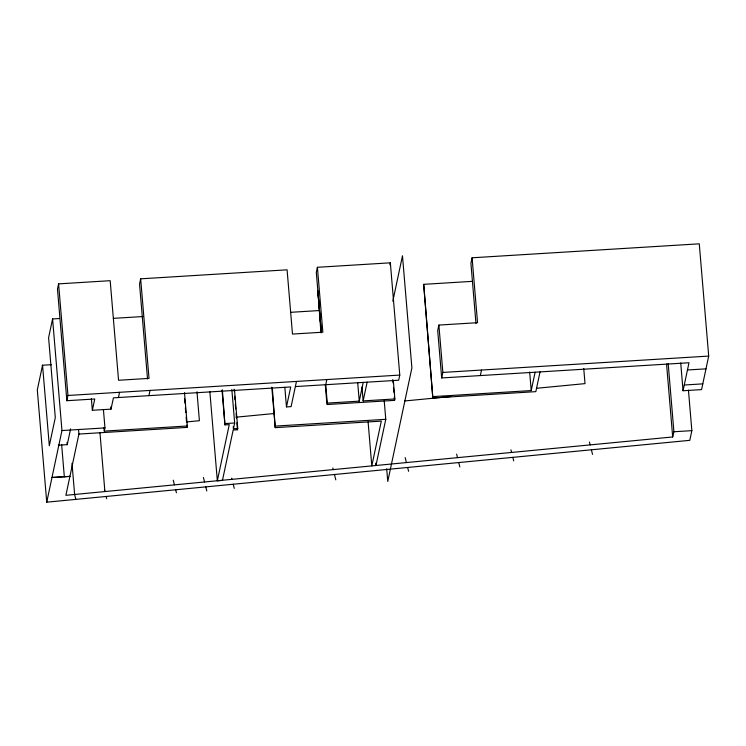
<?xml version="1.0" encoding="UTF-8"?>
<svg xmlns="http://www.w3.org/2000/svg" width="746" height="746" viewBox="0 0 746 746"><rect width="100%" height="100%" fill="white"/><g stroke="black" fill="none" stroke-linecap="round" stroke-linejoin="round"><path stroke-width="1.12" d="M295.36 386.577L398.681 380.227L399.772 375.079L390.345 262.816L317.404 267.301L322.85 332.203L292.479 334.068L287.089 269.819L140.658 278.827L149.023 378.39L118.549 380.264L110.184 280.692L58.589 283.872L57.479 289.094L66.851 400.705L94.751 398.989L92.355 410.291L111.014 409.144L113.42 397.842L290.716 386.941L286.473 406.915L291.099 406.626L296.46 381.43M59.559 318.523L52.584 318.943L48.593 337.724L55.297 417.601L49.311 445.763L42.55 365.232L37.3 389.916L46.728 502.179L689.789 440.336L691.85 430.647L688.446 390.139M66.851 400.705L67.961 395.473L58.589 283.872M46.728 502.179L61.955 430.554L52.584 318.943M58.281 445.213L67.252 444.663L70.6 428.885M78.526 429.454L78.917 434.06L65.89 495.316L672.687 436.96L673.908 431.757L668.174 363.47M184.504 392.629L187.311 425.994L104.281 431.104L104.962 427.915L103.414 409.498M140.658 278.827L139.549 284.049L147.521 378.987M118.446 397.534L119.556 392.303M148.92 395.66L150.03 390.428M78.917 434.06L187.013 427.411L187.311 425.994M234.542 390.298L237.75 428.493L237.48 429.771L233.162 430.041L222.448 480.433L217.338 480.75L229.274 424.614L224.938 424.875L222.392 389.999M237.75 428.493L233.433 428.754L234.664 422.982L231.838 389.421M368.104 421.919L371.797 465.896L381.309 421.117L275.218 427.644L272.337 387.892M317.404 267.301L316.313 272.449L321.367 332.716M325.732 384.712L326.832 379.565M325.722 384.591L327.27 403.11L359.246 401.143L363.227 382.409M389.906 264.877L390.345 262.816M393.301 380.432L394.858 398.951L363.153 400.9L367.135 382.166M392.825 301.207L402.476 255.803L411.895 367.946L387.761 481.45L386.698 468.73M384.218 400.788L385.775 419.308L375.956 465.495L375.76 463.182M325.321 384.852L326.972 404.528L394.559 400.369L394.858 398.951M472.162 281.363L423.691 284.338L432.829 397.972L535.833 391.641L540.029 371.909M472.087 257.79L477.543 322.692L438.881 325.07L437.706 330.59L441.679 377.952L688.996 362.752L683.047 390.745L701.576 389.608L708.7 356.084L699.272 243.821L472.087 257.79L470.922 263.31L475.976 323.577M432.829 397.972L423.691 284.338M441.679 377.952L442.854 372.431L438.881 325.07M480.34 375.574L481.515 370.053M433.118 396.602L531.217 390.568L535.124 372.207M186.668 421.928L199.396 420.707L196.972 391.734M236.053 417.182L274.024 413.536M404.668 400.966L451.237 396.49M536.486 388.293L585.013 383.621L583.745 368.561M113.364 318.355L143.344 316.518M290.483 312.322L319.493 310.541M42.158 365.26L51.521 364.682M67.961 395.473L399.772 375.079M442.854 372.431L708.7 356.084M687.458 369.988L705.986 368.85M684.259 385.011L702.797 383.873M61.955 430.554L104.962 427.915M225.217 423.569L234.664 422.982M275.544 426.087L385.775 419.308M673.908 431.757L691.85 430.647M69.919 476.377L51.978 477.496L70.096 476.386M589.452 442.08L590.161 444.896M591.382 449.801L592.538 454.389M510.935 449.829L511.597 452.458M512.828 457.354L513.705 460.851M456.627 454.127L457.512 457.652M458.743 462.548L459.834 466.931M405.162 457.596L406.402 462.567M407.633 467.472L408.594 471.285M332.809 467.928L333.238 469.607M334.46 474.503L335.812 479.883M231.708 478.186L231.997 479.342M233.228 484.238L234.253 488.341M203.425 477.496L204.544 481.981M205.775 486.877L206.791 490.933M173.258 480.182L174.443 484.872M175.664 489.777L176.429 492.798M104.431 489.721L104.897 491.567L99.945 432.605M106.128 496.463L106.687 498.729M75.84 499.372L74.619 494.477L71.998 463.257M680.716 362.966L683.047 390.745M666.56 364.048L672.687 436.96M529.669 372.058L531.217 390.568M392.806 379.537L393.095 383.015M393.487 387.64L393.879 392.265M394.261 396.9L394.559 400.369M361.987 387.015L363.153 400.9M357.698 382.623L359.246 401.143M321.349 332.511L317.852 290.847L320.948 332.772M284.823 387.351L286.473 406.915M271.814 387.137L275.218 427.644M234.076 389.263L234.272 391.575M234.654 396.21L234.953 399.679M235.335 404.313L235.727 408.939M236.118 413.564L236.501 418.198M236.892 422.823L237.48 429.771M233.237 426.442L233.433 428.754M222.019 390.158L224.938 424.875M209.85 391.631L217.338 480.75M184.598 398.653L184.98 403.25M185.362 407.857L185.754 412.454M186.136 417.061L186.528 421.658M186.817 425.108L187.013 427.411M110.828 406.84L111.014 409.144M103.992 427.644L104.281 431.104M91.385 398.784L92.355 410.291M67.056 442.359L67.252 444.663M61.62 444.392L64.333 476.797"/></g></svg>
